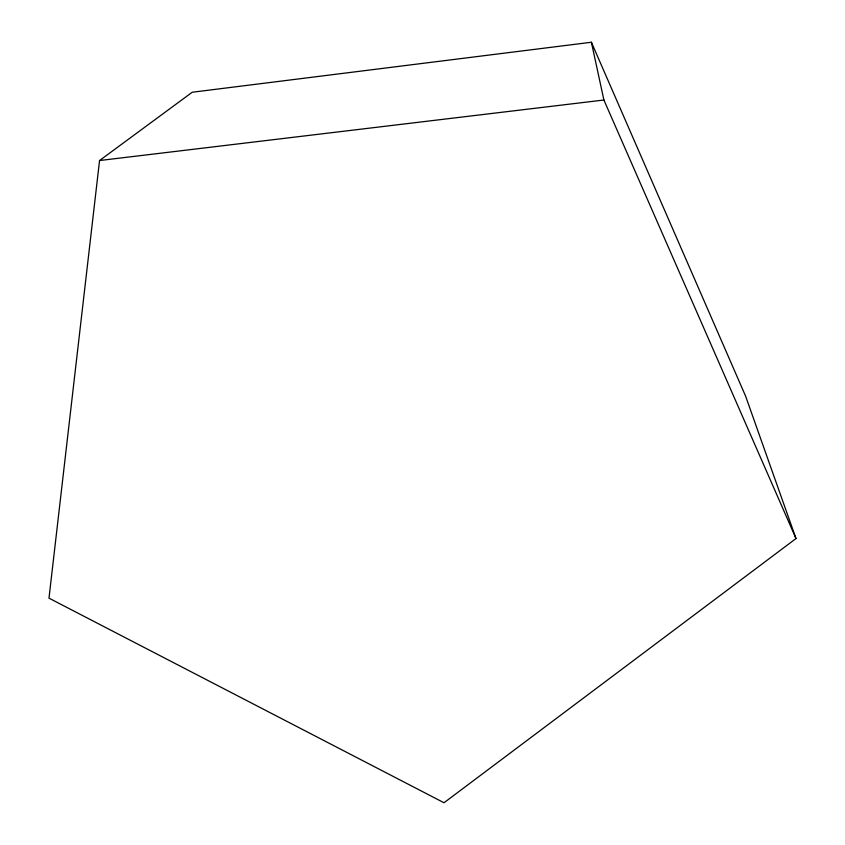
<?xml version="1.0" encoding="UTF-8"?>
<svg xmlns="http://www.w3.org/2000/svg" width="845" height="845" viewBox="0 0 845 845"><rect width="100%" height="100%" fill="white"/><g stroke="black" fill="none" stroke-linecap="round" stroke-linejoin="round"><path stroke-width="1.27" d="M99.552 160.529L48.989 598.154L444.016 802.75L796.011 538.55L745.596 396.125L591.394 42.25L192.227 92.242L99.552 160.529L603.9 100.016L796.011 538.55M591.394 42.25L603.9 100.016"/></g></svg>
